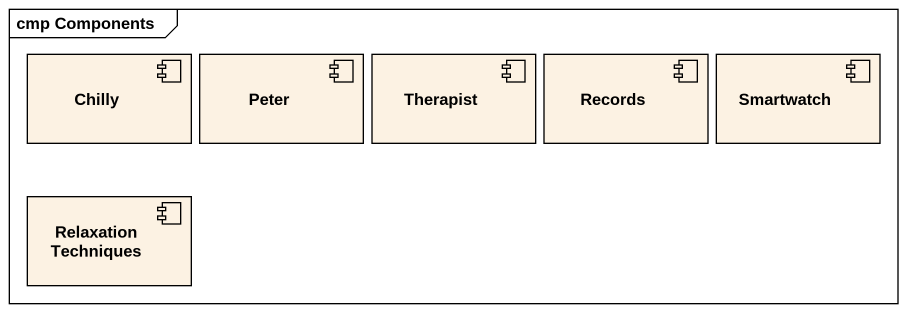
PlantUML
@startuml
mainframe cmp Components
component Chilly
component Peter
component Therapist
component Records
component Smartwatch
component "Relaxation Techniques" as Relaxation_Techniques
@enduml
